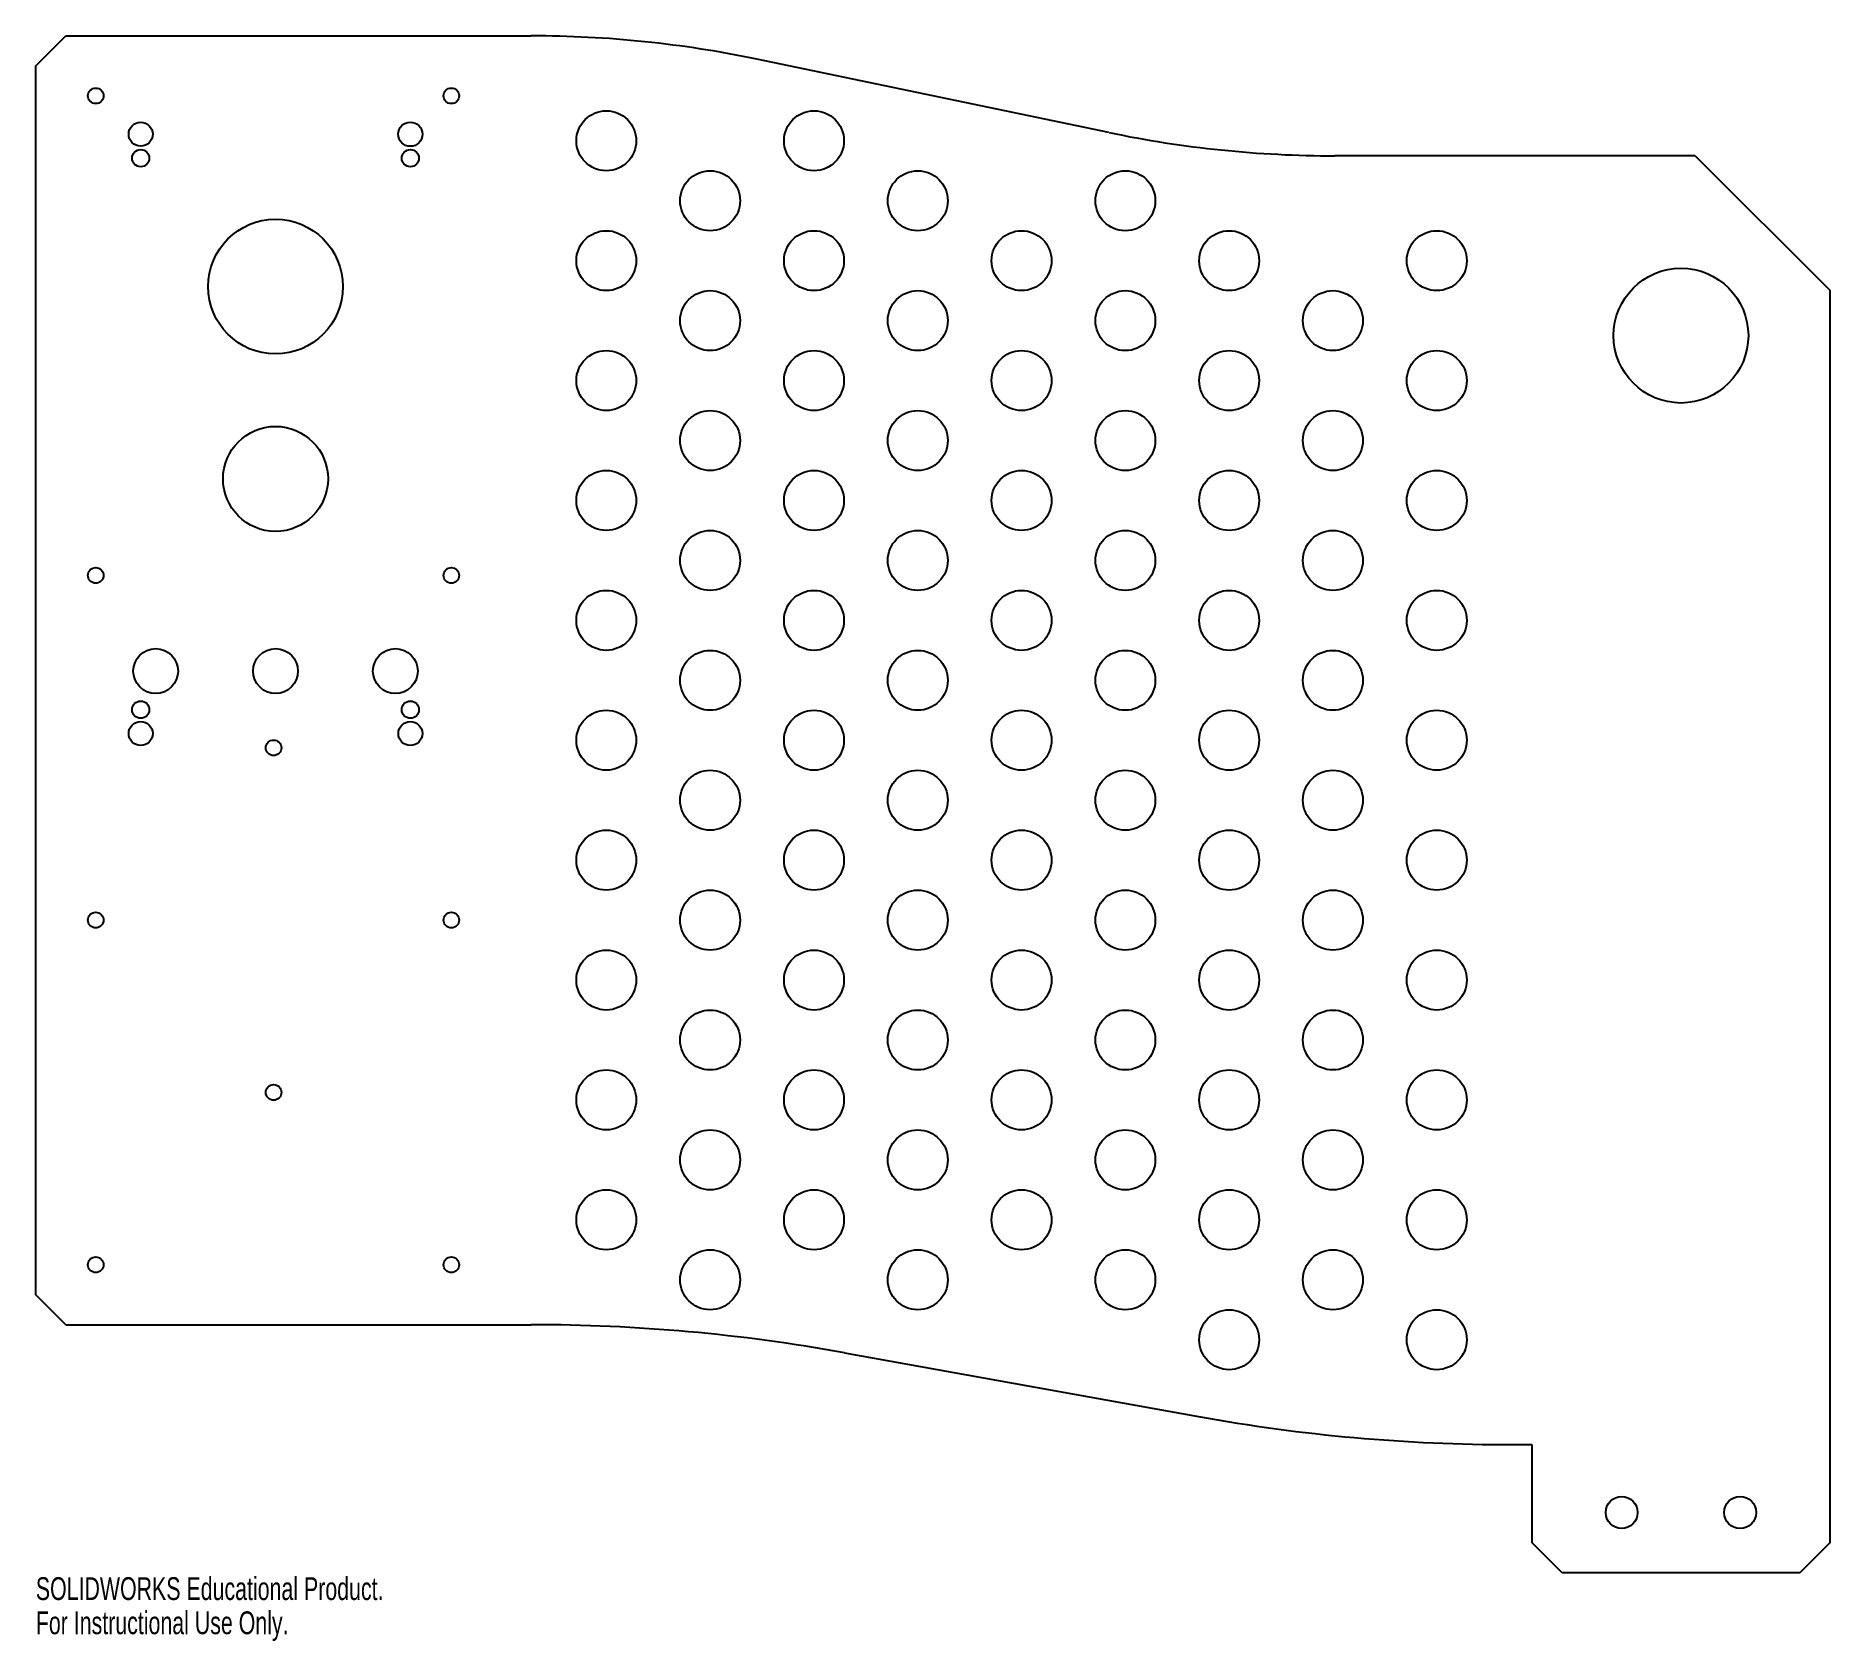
# Model space of a CAD drawing. Header units: inches. Extents: x -4 to 11, y -13.4 to 0.
import ezdxf

# ---------------------------------------------------------------- set-up
doc = ezdxf.new("R2010")
doc.units = ezdxf.units.IN
doc.header["$MEASUREMENT"] = 0
doc.styles.add('SLDTEXTSTYLE0', font='TXT', dxfattribs={"width": 0.7})

msp = doc.modelspace()

# ---------------------------------------------------------------- linework, layer by layer
at = {"color": 7, "linetype": 'Continuous', "lineweight": 25}
for p, q in [((-3.976, -0.25), (-3.726, 0)), ((-3.726, 0), (0.158, 0)), ((-3.976, -10.5), (-3.976, -0.25)), ((4.978, -0.806), (2.041, -0.194)), ((9.87, -1), (6.862, -1)), ((9.87, -1), (10.995, -2.125)), ((10.995, -12.566), (10.995, -2.125)), ((-3.726, -10.75), (-3.976, -10.5)), ((-3.726, -10.75), (0.158, -10.75)), ((2.772, -10.984), (5.725, -11.516)), ((8.339, -11.75), (8.506, -11.75)), ((8.506, -11.75), (8.506, -12.566)), ((8.756, -12.816), (8.506, -12.566)), ((10.995, -12.566), (10.745, -12.816)), ((8.756, -12.816), (10.745, -12.816))]:
    msp.add_line(p, q, dxfattribs=at)
for centre, radius in [((-3.476, -0.5), 0.065), ((-0.509, -0.5), 0.065), ((-3.101, -0.82), 0.1), ((-0.851, -0.82), 0.101), ((0.784, -0.875), 0.25), ((2.517, -0.875), 0.25), ((-3.101, -1.02), 0.0717), ((-0.851, -1.02), 0.0717), ((1.65, -1.375), 0.25), ((3.383, -1.375), 0.25), ((5.115, -1.375), 0.25), ((-1.976, -2.091), 0.562), ((0.784, -1.875), 0.25), ((2.517, -1.875), 0.25), ((4.249, -1.875), 0.25), ((5.981, -1.875), 0.25), ((7.713, -1.875), 0.25), ((9.751, -2.5), 0.562), ((1.65, -2.375), 0.25), ((3.383, -2.375), 0.25), ((5.115, -2.375), 0.25), ((6.847, -2.375), 0.25), ((0.784, -2.875), 0.25), ((2.517, -2.875), 0.25), ((4.249, -2.875), 0.25), ((5.981, -2.875), 0.25), ((7.713, -2.875), 0.25), ((1.65, -3.375), 0.25), ((3.383, -3.375), 0.25), ((5.115, -3.375), 0.25), ((6.847, -3.375), 0.25), ((-1.976, -3.695), 0.438), ((0.784, -3.875), 0.25), ((2.517, -3.875), 0.25), ((4.249, -3.875), 0.25), ((5.981, -3.875), 0.25), ((7.713, -3.875), 0.25), ((1.65, -4.375), 0.25), ((3.383, -4.375), 0.25), ((5.115, -4.375), 0.25), ((6.847, -4.375), 0.25), ((-3.476, -4.5), 0.065), ((-0.509, -4.5), 0.065), ((0.784, -4.875), 0.25), ((2.517, -4.875), 0.25), ((4.249, -4.875), 0.25), ((5.981, -4.875), 0.25), ((7.713, -4.875), 0.25), ((-2.976, -5.298), 0.187), ((-1.976, -5.298), 0.187), ((-0.976, -5.298), 0.187), ((1.65, -5.375), 0.25), ((3.383, -5.375), 0.25), ((5.115, -5.375), 0.25), ((6.847, -5.375), 0.25), ((-3.101, -5.62), 0.0717), ((-0.851, -5.62), 0.0717), ((0.784, -5.875), 0.25), ((2.517, -5.875), 0.25), ((4.249, -5.875), 0.25), ((5.981, -5.875), 0.25), ((7.713, -5.875), 0.25), ((-3.101, -5.819), 0.1), ((-0.851, -5.819), 0.1), ((-1.992, -5.938), 0.065), ((1.65, -6.375), 0.25), ((3.383, -6.375), 0.25), ((5.115, -6.375), 0.25), ((6.847, -6.375), 0.25), ((0.784, -6.875), 0.25), ((2.517, -6.875), 0.25), ((4.249, -6.875), 0.25), ((5.981, -6.875), 0.25), ((7.713, -6.875), 0.25), ((1.65, -7.375), 0.25), ((3.383, -7.375), 0.25), ((5.115, -7.375), 0.25), ((6.847, -7.375), 0.25), ((-3.476, -7.375), 0.065), ((-0.509, -7.375), 0.065), ((0.784, -7.875), 0.25), ((2.517, -7.875), 0.25), ((4.249, -7.875), 0.25), ((5.981, -7.875), 0.25), ((7.713, -7.875), 0.25), ((1.65, -8.375), 0.25), ((3.383, -8.375), 0.25), ((5.115, -8.375), 0.25), ((6.847, -8.375), 0.25), ((0.784, -8.875), 0.25), ((2.517, -8.875), 0.25), ((4.249, -8.875), 0.25), ((5.981, -8.875), 0.25), ((7.713, -8.875), 0.25), ((-1.992, -8.812), 0.065), ((1.65, -9.375), 0.25), ((3.383, -9.375), 0.25), ((5.115, -9.375), 0.25), ((6.847, -9.375), 0.25), ((0.784, -9.875), 0.25), ((2.517, -9.875), 0.25), ((4.249, -9.875), 0.25), ((5.981, -9.875), 0.25), ((7.713, -9.875), 0.25), ((1.65, -10.375), 0.25), ((3.383, -10.375), 0.25), ((5.115, -10.375), 0.25), ((6.847, -10.375), 0.25), ((-3.476, -10.25), 0.065), ((-0.509, -10.25), 0.065), ((5.981, -10.875), 0.25), ((7.713, -10.875), 0.25), ((9.256, -12.316), 0.133), ((10.245, -12.316), 0.133)]:
    msp.add_circle(centre, radius, dxfattribs=at)
for centre, radius, start, end in [((0.158, -9.234), 9.234, 78.2321, 90), ((6.862, 8.234), 9.234, 258.2321, 270), ((0.158, -25.481), 14.731, 79.7781, 90), ((8.339, 2.981), 14.731, 259.7781, 270)]:
    msp.add_arc(centre, radius, start, end, dxfattribs=at)

# ---------------------------------------------------------------- texts
at = {"color": 7, "linetype": 'Continuous', "char_height": 0.1903, "attachment_point": 1, "style": 'SLDTEXTSTYLE0'}
for s, insert in [('SOLIDWORKS Educational Product.', (-3.976, -12.856)), ('For Instructional Use Only.', (-3.976, -13.141))]:
    msp.add_mtext(s, dxfattribs=dict(at, insert=insert))

doc.saveas('drawing.dxf')
